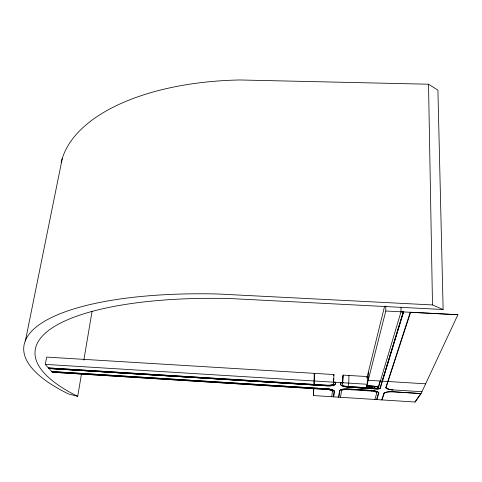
<?xml version="1.0" encoding="UTF-8"?>
<svg xmlns="http://www.w3.org/2000/svg" width="482" height="482" viewBox="0 0 482 482"><rect width="100%" height="100%" fill="white"/><g stroke="black" fill="none" stroke-linecap="round" stroke-linejoin="round"><path stroke-width="0.72" d="M392.203 389.908A8.284 2.41 2 0 1 385.859 387.45L410.26 312.234L457.9 314.716L421.075 393.577L391.553 391.691M385.859 387.395A8.284 2.41 2 0 0 392.203 389.854L421.919 391.721M377.358 388.191L377.141 388.588A1.663 0.554 0.9 0 1 376.478 388.6L374.225 388.143L374.201 388.504L372.893 388.45L372.911 388.07L372.17 388.016L372.152 388.414L366.338 388.167L366.344 387.721L385.775 311.023L385.817 306.07M381.75 399.855L383.961 393.228M381.985 399.921L384.202 393.252A7.839 2.229 2.1 0 1 391.559 391.764L392.414 391.788M382.226 381.093L403.332 311.872L380.045 388.155A3.507 1.018 2.4 0 1 376.797 388.829M383.829 393.457L383.961 393.282A8.08 2.296 2.1 0 1 391.553 391.746M377.816 388.106L378.328 387.944L401.024 311.752L403.651 311.956M333.658 382.19L333.924 374.55L46.664 357.102L45.284 364.38L367.224 384.262L367.356 376.581L343.082 375.104L342.582 384.684A6.121 1.801 2.9 0 0 347.534 386.54L376.484 388.347A1.705 0.494 2.4 0 0 378.316 387.968L378.316 387.968A1.705 0.494 2.4 0 1 376.484 388.293L376.502 388.528A1.434 0.482 0.9 0 0 377.255 388.498L378.286 388.185L377.816 387.926M377.816 388.016L378.43 387.594L378.045 387.57L378.081 388.353M378.382 386.624L378.719 386.618L378.093 387.661L378.43 387.673M378.719 386.63L366.844 385.757L366.338 388.167M347.161 387.046L376.81 388.956A3.754 1.091 2.4 0 0 380.286 388.233L403.651 311.89M376.605 399.578L378.569 392.896A7.778 2.223 2.5 0 0 372.435 390.571M376.84 399.542L378.816 392.902M377.255 388.576L377.261 387.739M377.448 388.546L377.358 387.823M377.328 388.498L377.84 388.359L377.816 387.739M378.027 388.384L378.231 387.745M372.152 388.414L372.17 388.016M373.942 388.131L373.936 388.426M374.201 388.504L374.225 388.143M374.888 399.415L376.803 392.854M368.802 388.203L368.796 387.871M369.073 388.287L369.098 387.823L369.839 387.877L369.815 388.317M376.803 392.908A6.013 1.723 2.5 0 0 372.062 391.107L346.986 389.486A5.977 1.717 3 0 0 341.599 390.697M338.81 397.029L339.888 390.468A7.724 2.223 3 0 1 346.841 389.022L371.64 390.486L346.823 388.896A7.965 2.289 3 0 0 339.647 390.498M368.362 372.062L368.23 380.292L425.642 383.811M347.57 389.51L346.986 389.54M376.394 388.811L348.01 387.173L348.757 383.124L348.962 375.466M348.118 386.588L376.496 388.287A1.458 0.422 2.4 0 0 378.045 388.004L380.129 381.021M340.816 382.636L342.853 382.702M340.485 397.228L341.605 390.643M341.063 382.648L340.804 384.588A7.911 2.332 2.9 0 0 347.209 386.98L348.022 387.046M342.612 383.088L343.082 375.104M338.557 397.156L339.647 390.444M333.707 396.849L334.406 391.276A7.881 2.265 3.4 0 0 327.856 388.884L51.797 371.568L327.019 388.817M335.424 382.401L335.117 384.293A7.863 2.326 3.3 0 1 328.164 385.847L49.068 368.483L328.188 385.919A8.11 2.398 3.3 0 0 335.358 384.317L335.689 382.262L333.658 382.136L333.363 384.112A6.085 1.801 3.3 0 1 327.983 385.323L48.369 367.941L45.284 364.38M331.785 396.674L332.441 391.221A5.917 1.699 3.4 0 0 327.525 389.438L52.291 372.206L327.525 389.492A5.917 1.699 3.4 0 1 332.441 391.276M333.514 379.81L333.55 378.75L333.339 379.979M333.484 382.527L333.628 378.382M333.472 396.782L334.165 391.27A7.646 2.199 3.4 0 0 327.814 388.956L327.013 388.89M327.344 385.757L49.14 368.507M327.399 385.299L48.61 367.953M314.198 373.351L314.059 384.467L314.601 373.375M392.414 391.733L421.075 393.577L415.141 402.03L313.414 395.553L313.746 388.287M313.414 395.553L313.818 388.619M333.779 375.719L333.924 374.55M340.816 382.575L340.557 384.636A8.164 2.404 2.9 0 0 347.161 387.1M61.142 162.663A211.134 104.829 4.1 0 1 239.813 79.97L428.528 84.211L437.915 90.128L443.133 309.516L432.499 304.937L218.274 294.014A233.963 70.468 4.8 0 0 68.36 393.89L77.71 396.343L81.458 374.159M83.832 360.114L92.08 311.312M25.341 341.099L62.305 158.331M368.061 388.173L368.055 387.823M370.116 388.263L370.104 387.956M371.14 388.305L371.128 388.016M372.893 388.45L372.17 388.341M373.195 388.39L373.182 388.143M366.983 377.665L384.606 306.178M367.019 377.942L367.356 376.581M374.948 388.534L374.219 388.426M366.585 387.667L367.049 385.841L378.352 386.54M378.033 388.143L377.99 388.064M377.942 387.92L378.382 386.594M380.352 388.058L380.286 388.179A3.754 1.097 2.4 0 1 376.81 388.902L348.01 387.118M420.78 393.577L414.912 402.018M333.309 380.599L333.273 381.654M377.81 388.347L377.84 388.335A1.434 0.482 0.9 0 0 378.087 388.1L378.316 388.106M377.261 387.829L377.798 387.781M378.183 387.323L378.533 387.281L378.135 387.269M327.405 385.245L327.983 385.269A6.085 1.801 3.3 0 0 333.363 384.058M366.838 385.925L378.756 386.51M443.133 309.516L230.637 298.569A232.312 69.36 4.6 0 0 77.71 396.343M385.775 311.023L457.9 314.716M378.033 387.618L378.412 387.642M374.273 387.799L374.93 387.835M393.059 389.98L392.203 389.854A8.031 2.338 2 0 1 386.112 387.401L410.586 312.318M371.64 390.432L372.49 390.504M371.616 390.504L372.49 390.559A8.025 2.296 2.5 0 1 378.816 392.957M371.417 391.004L372.062 391.059M48.622 367.905L52.291 372.206M342.798 376.864L342.81 377.081A6.097 1.844 2.8 0 0 342.931 377.322M428.528 84.211L432.499 304.937M401.024 307.558L401.024 311.818M327.814 389.004A7.646 2.199 3.4 0 1 334.165 391.318M327.85 388.938A7.887 2.265 3.4 0 1 334.406 391.324M342.696 382.889A5.513 1.633 2.9 0 1 343.045 382.72M342.015 383.021A5.953 1.759 2.9 0 1 343.142 382.467M378.304 386.871L378.641 386.913L378.304 386.907M371.887 388.004L371.869 388.402L371.887 388.004M370.845 387.998L370.839 388.359L370.845 387.998"/></g></svg>
